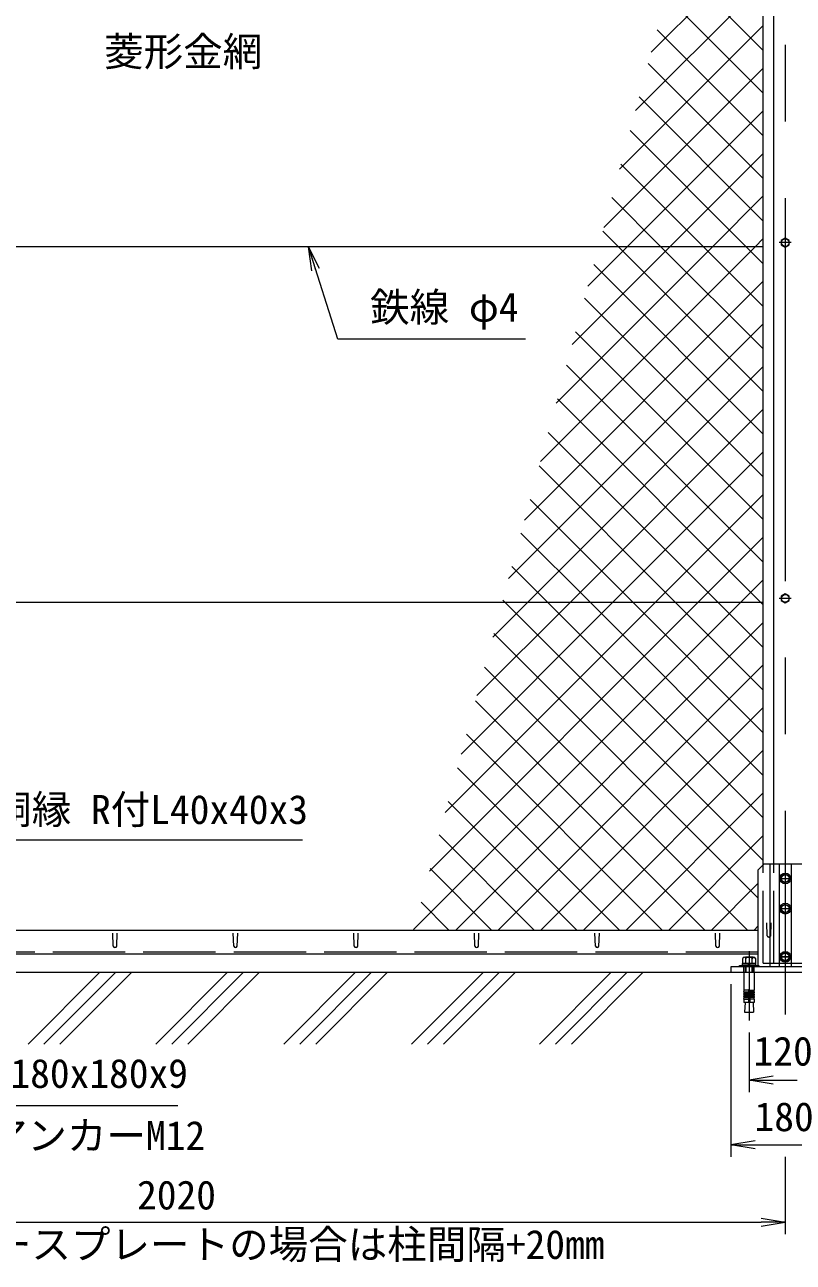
# Model space of a CAD drawing. Units: millimetres, scale not verified. Extents: x -4200 to 4200, y -2970 to 2970.
# Drawn here: x -2497 to -1222, y -295 to 1758 of the extents above; entities that cross this region are included whole.
import ezdxf
from ezdxf.enums import TextEntityAlignment as Align

# ---------------------------------------------------------------- set-up
doc = ezdxf.new("R2010")
doc.units = ezdxf.units.MM
doc.header["$LTSCALE"] = 20
doc.linetypes.add('DASHED', pattern=[7.5, 6, -1.5])
doc.linetypes.add('USER1', pattern=[50.8, 31.75, -6.35, 6.35, -6.35])
for name, color, linetype, lineweight in [('0-1_D-STR1', 1, 'Continuous', 18), ('0-2_D-STR2', 7, 'Continuous', 9), ('0-3_D-BMK', 2, 'USER1', 13), ('0-4_D-STR-DIM', 7, 'Continuous', 9), ('0-5_D-STR3', 3, 'Continuous', 13), ('0-6_D-STR-TXT', 7, 'Continuous', 9), ('0-7_0', 7, 'Continuous', 9), ('0-9_D-BGD', 7, 'Continuous', 9), ('0-A_D-DCR-HCH', 7, 'Continuous', 9)]:
    doc.layers.add(name, color=color, linetype=linetype, lineweight=lineweight)
doc.styles.add('ＭＳ ゴシック', font='')
doc.styles.get('ＭＳ ゴシック').set_extended_font_data('MS Gothic')

# ---------------------------------------------------------------- blocks, each defined once
blk = doc.blocks.new('_Open')
at = {"layer": '0-7_0'}
blk.add_line((-20, 3.33), (0, 0), dxfattribs=at)
blk.add_lwpolyline([(-20, -3.33), (0, 0), (-20, 0)], dxfattribs=at)

msp = doc.modelspace()

# ---------------------------------------------------------------- linework, layer by layer
at = {"layer": '0-1_D-STR1'}
for p, q in [((-1271.47, 364.95), (-1271.47, 2454.29)), ((-1253.97, 366.45), (-1253.97, 2454.29)), ((-3205.97, 256.45), (-1279.97, 256.45)), ((-2349.97, 229.58), (-2350.72, 251.08)), ((-2343.97, 229.58), (-2343.22, 251.08)), ((-2149.97, 229.58), (-2150.72, 251.08)), ((-2143.97, 229.58), (-2143.22, 251.08)), ((-1949.97, 229.58), (-1950.72, 251.08)), ((-1943.97, 229.58), (-1943.22, 251.08)), ((-1749.97, 229.58), (-1750.72, 251.08)), ((-1743.97, 229.58), (-1743.22, 251.08)), ((-1549.97, 229.58), (-1550.72, 251.08)), ((-1543.97, 229.58), (-1543.22, 251.08)), ((-1349.97, 229.58), (-1350.72, 251.08)), ((-1343.97, 229.58), (-1343.22, 251.08)), ((-1279.97, 216.45), (-3205.97, 216.45))]:
    msp.add_line(p, q, dxfattribs=at)
at = {"layer": '0-1_D-STR1', "linetype": 'DASHED'}
for p, q in [((-1271.47, 201.45), (-1271.47, 364.95)), ((-1253.97, 201.45), (-1253.97, 366.45)), ((-1264.97, 246.79), (-1265.72, 268.29)), ((-1258.97, 246.79), (-1258.22, 268.29)), ((-1279.97, 219.45), (-3205.97, 219.45)), ((-1271.47, 201.45), (-1198.47, 201.45))]:
    msp.add_line(p, q, dxfattribs=at)
msp.add_arc((-1261.97, 248.04), 3.25, 202.61986, 337.38014, dxfattribs=at)
at = {"layer": '0-1_D-STR1'}
for centre in [(-2346.97, 230.83), (-2146.97, 230.83), (-1946.97, 230.83), (-1746.97, 230.83), (-1546.97, 230.83), (-1346.97, 230.83)]:
    msp.add_arc(centre, 3.25, 202.61986, 337.38014, dxfattribs=at)
at = {"layer": '0-2_D-STR2'}
for p, q in [((-1457.24, 1712.29), (-1271.47, 1898.06)), ((-1271.47, 1715.02), (-1417.05, 1860.59)), ((-1483.53, 1615.29), (-1271.47, 1827.35)), ((-1271.47, 1644.31), (-1432.13, 1804.96)), ((-1509.82, 1518.29), (-1271.47, 1756.63)), ((-1271.47, 1573.59), (-1447.2, 1749.32)), ((-1536.11, 1421.29), (-1271.47, 1685.92)), ((-1271.47, 1502.88), (-1462.28, 1693.69)), ((-1271.47, 1432.17), (-1477.36, 1638.06)), ((-1496.98, 1389.7), (-1271.47, 1615.21)), ((-1299.72, 1389.7), (-1492.44, 1582.42)), ((-1426.27, 1389.7), (-1271.47, 1544.5)), ((-1370.43, 1389.7), (-1507.51, 1526.79)), ((-1441.14, 1389.7), (-1522.59, 1471.16)), ((-1355.56, 1389.7), (-1271.47, 1473.79)), ((-1511.85, 1389.7), (-1537.67, 1415.53)), ((-1284.85, 1389.7), (-1271.47, 1403.08)), ((-1641.26, 1033.29), (-1284.85, 1389.7)), ((-1614.97, 1130.29), (-1355.56, 1389.7)), ((-1588.69, 1227.29), (-1426.27, 1389.7)), ((-1562.4, 1324.29), (-1496.98, 1389.7)), ((-1271.47, 1149.33), (-1511.85, 1389.7)), ((-1271.47, 1220.04), (-1441.14, 1389.7)), ((-1271.47, 1290.75), (-1370.43, 1389.7)), ((-1271.47, 1361.46), (-1299.72, 1389.7)), ((-1271.47, 1078.62), (-1552.75, 1359.89)), ((-1667.55, 936.29), (-1271.47, 1332.37)), ((-1271.47, 1007.91), (-1567.83, 1304.26)), ((-1693.84, 839.29), (-1271.47, 1261.66)), ((-1271.47, 937.2), (-1582.9, 1248.63)), ((-1662.72, 799.7), (-1271.47, 1190.95)), ((-1271.47, 866.49), (-1597.98, 1192.99)), ((-1275.4, 799.7), (-1613.06, 1137.36)), ((-1592.01, 799.7), (-1271.47, 1120.24)), ((-1346.11, 799.7), (-1628.14, 1081.73)), ((-1521.3, 799.7), (-1271.47, 1049.53)), ((-1416.82, 799.7), (-1643.21, 1026.1)), ((-1487.53, 799.7), (-1658.29, 970.46)), ((-1450.59, 799.7), (-1271.47, 978.82)), ((-1558.24, 799.7), (-1673.37, 914.83)), ((-1379.88, 799.7), (-1271.47, 908.11)), ((-1628.95, 799.7), (-1688.45, 859.2)), ((-1309.17, 799.7), (-1271.47, 837.4)), ((-1699.66, 799.7), (-1703.52, 803.56)), ((-1851.58, 257.29), (-1309.17, 799.7)), ((-1825.29, 354.29), (-1379.88, 799.7)), ((-1799, 451.29), (-1450.59, 799.7)), ((-1772.71, 548.29), (-1521.3, 799.7)), ((-1746.42, 645.29), (-1592.01, 799.7)), ((-1720.13, 742.29), (-1662.72, 799.7)), ((-1271.47, 371.51), (-1699.66, 799.7)), ((-1271.47, 442.22), (-1628.95, 799.7)), ((-1271.47, 512.93), (-1558.24, 799.7)), ((-1271.47, 583.65), (-1487.53, 799.7)), ((-1271.47, 654.36), (-1416.82, 799.7)), ((-1271.47, 725.07), (-1346.11, 799.7)), ((-1271.47, 795.78), (-1275.4, 799.7)), ((-1781.71, 256.45), (-1271.47, 766.68)), ((-1279.97, 309.3), (-1718.6, 747.93)), ((-1297.84, 256.45), (-1733.68, 692.3)), ((-1711, 256.45), (-1271.47, 695.97)), ((-1368.55, 256.45), (-1748.76, 636.67)), ((-1640.28, 256.45), (-1271.47, 625.26)), ((-1439.26, 256.45), (-1763.84, 581.03)), ((-1569.57, 256.45), (-1271.47, 554.55)), ((-1509.97, 256.45), (-1778.91, 525.4)), ((-1498.86, 256.45), (-1271.47, 483.84)), ((-1580.68, 256.45), (-1793.99, 469.77)), ((-1651.39, 256.45), (-1809.07, 414.13)), ((-1428.15, 256.45), (-1271.47, 413.13)), ((-1722.1, 256.45), (-1824.15, 358.5)), ((-1357.44, 256.45), (-1279.97, 333.92)), ((-1792.81, 256.45), (-1839.22, 302.87)), ((-1286.73, 256.45), (-1279.97, 263.21))]:
    msp.add_line(p, q, dxfattribs=at)
at = {"layer": '0-3_D-BMK'}
for p, q in [((-1234.97, 2486.26), (-1234.97, 116.45)), ((-1224.97, 1396.45), (-1244.97, 1396.45)), ((-1224.97, 806.45), (-1244.97, 806.45)), ((-1244.97, 341.95), (-1224.97, 341.95)), ((-1244.97, 291.95), (-1224.97, 291.95)), ((-1294.97, 221.36), (-1294.97, 106.36)), ((-1224.97, 211.95), (-1244.97, 211.95)), ((-1244.97, 211.95), (-1224.97, 211.95))]:
    msp.add_line(p, q, dxfattribs=at)
at = {"layer": '0-4_D-STR-DIM'}
for p, q in [((-1324.97, 166.45), (-1324.97, -119.69)), ((-1294.97, 86.36), (-1294.97, -12.51)), ((-1254.97, 7.49), (-1214.97, 7.49)), ((-1284.97, -99.69), (-1184.97, -99.69)), ((-1234.97, -119.69), (-1234.97, -248.19)), ((-3214.97, -228.19), (-1274.97, -228.19))]:
    msp.add_line(p, q, dxfattribs=at)
msp.add_lwpolyline([(-2242.69, -35.15), (-2934.47, -35.15), (-3184.77, 170.17)], dxfattribs=at)
at = {"layer": '0-5_D-STR3'}
for p, q in [((-1271.47, 1389.7), (-3209.97, 1389.7)), ((-1234.97, 813.96), (-1241.47, 810.21)), ((-1241.47, 810.21), (-1241.47, 802.7)), ((-1241.47, 802.7), (-1234.97, 798.95)), ((-1228.47, 810.21), (-1234.97, 813.96)), ((-1234.97, 798.95), (-1228.47, 802.7)), ((-1228.47, 802.7), (-1228.47, 810.21)), ((-1271.47, 799.7), (-3209.97, 799.7)), ((-1269.97, 366.45), (-1279.97, 356.45)), ((-1279.97, 197.75), (-1279.97, 356.45)), ((-1269.97, 366.45), (-1199.97, 366.45)), ((-1259.97, 195.45), (-1259.97, 366.45)), ((-1244.97, 366.45), (-1244.97, 195.45)), ((-1224.97, 366.45), (-1224.97, 195.45)), ((-1234.97, 219.46), (-1241.47, 215.71)), ((-1241.47, 215.71), (-1241.47, 208.2)), ((-1241.47, 208.2), (-1234.97, 204.45)), ((-1228.47, 215.71), (-1234.97, 219.46)), ((-1234.97, 204.45), (-1228.47, 208.2)), ((-1228.47, 208.2), (-1228.47, 215.71))]:
    msp.add_line(p, q, dxfattribs=at)
at = {"layer": '0-5_D-STR3', "lineweight": 18}
for p, q in [((-1305.37, 200.75), (-1305.37, 209.05)), ((-1302.77, 211.55), (-1287.18, 211.55)), ((-1288.97, 211.55), (-1300.97, 211.55)), ((-1300.17, 200.75), (-1300.17, 209.05)), ((-1289.78, 200.75), (-1289.78, 209.05)), ((-1284.58, 209.05), (-1284.58, 200.75)), ((-1310.97, 195.45), (-1310.97, 197.75)), ((-1310.97, 197.75), (-1278.97, 197.75)), ((-1278.97, 195.45), (-1310.97, 195.45)), ((-1305.72, 200.75), (-1284.22, 200.75)), ((-1305.72, 197.75), (-1305.72, 200.75)), ((-1284.22, 197.75), (-1305.72, 197.75)), ((-1284.58, 200.75), (-1305.37, 200.75)), ((-1303.62, 186.45), (-1303.62, 156.42)), ((-1300.98, 186.45), (-1300.98, 195.45)), ((-1299.9, 186.45), (-1299.9, 195.45)), ((-1296.47, 197.75), (-1295.67, 200.75)), ((-1293.47, 200.75), (-1294.28, 197.75)), ((-1290.06, 186.45), (-1290.06, 195.45)), ((-1288.98, 195.45), (-1288.98, 186.45)), ((-1286.32, 186.45), (-1286.32, 156.42)), ((-1284.22, 200.75), (-1284.22, 197.75)), ((-1278.97, 197.75), (-1278.97, 195.45)), ((-1295.97, 156.42), (-1303.62, 156.42)), ((-1303.62, 153.92), (-1303.19, 156.38)), ((-1303.62, 153.92), (-1295.97, 153.92)), ((-1303.62, 153.92), (-1303.62, 152.42)), ((-1303.62, 152.42), (-1295.97, 152.42)), ((-1303.62, 149.92), (-1303.19, 152.38)), ((-1303.62, 149.92), (-1295.97, 149.92)), ((-1303.62, 149.92), (-1303.62, 148.42)), ((-1303.62, 148.42), (-1295.97, 148.42)), ((-1303.62, 145.92), (-1303.19, 148.38)), ((-1303.62, 145.92), (-1295.97, 145.92)), ((-1303.62, 145.92), (-1303.62, 144.42)), ((-1303.62, 144.42), (-1295.97, 144.42)), ((-1303.62, 141.95), (-1303.19, 144.42)), ((-1295.97, 156.42), (-1295.97, 136.45)), ((-1293.97, 156.42), (-1293.97, 136.45)), ((-1293.97, 156.42), (-1286.32, 156.42)), ((-1286.32, 153.92), (-1293.97, 153.92)), ((-1286.32, 152.42), (-1293.97, 152.42)), ((-1286.32, 149.92), (-1293.97, 149.92)), ((-1286.32, 148.42), (-1293.97, 148.42)), ((-1286.32, 145.92), (-1293.97, 145.92)), ((-1286.32, 144.42), (-1293.97, 144.42)), ((-1286.32, 153.92), (-1286.76, 156.38)), ((-1286.32, 149.92), (-1286.76, 152.38)), ((-1286.32, 145.92), (-1286.76, 148.38)), ((-1286.32, 141.95), (-1286.76, 144.42)), ((-1286.32, 153.92), (-1286.32, 152.42)), ((-1286.32, 149.92), (-1286.32, 148.42)), ((-1286.32, 145.92), (-1286.32, 144.42)), ((-1303.62, 141.95), (-1295.97, 141.95)), ((-1303.62, 141.95), (-1303.62, 136.45)), ((-1286.32, 136.45), (-1303.62, 136.45)), ((-1301.64, 136.45), (-1302.55, 120.35)), ((-1286.32, 141.95), (-1293.97, 141.95)), ((-1288.31, 136.45), (-1287.4, 120.35)), ((-1286.32, 141.95), (-1286.32, 136.45)), ((-1302.55, 120.35), (-1287.4, 120.35))]:
    msp.add_line(p, q, dxfattribs=at)
at = {"layer": '0-5_D-STR3', "linetype": 'DASHED'}
for p, q in [((-1303.47, 186.45), (-1303.47, 195.45)), ((-1286.46, 186.45), (-1286.46, 195.45))]:
    msp.add_line(p, q, dxfattribs=at)
at = {"layer": '0-5_D-STR3'}
for points in [[(-1228.47, 1400.21), (-1234.97, 1403.96), (-1241.47, 1400.21), (-1241.47, 1392.7), (-1234.97, 1388.95), (-1228.47, 1392.7)], [(-1228.47, 338.2), (-1234.97, 334.45), (-1241.47, 338.2), (-1241.47, 345.7), (-1234.97, 349.46), (-1228.47, 345.7)], [(-1228.47, 288.2), (-1234.97, 284.45), (-1241.47, 288.2), (-1241.47, 295.7), (-1234.97, 299.46), (-1228.47, 295.7)], [(-1228.47, 208.2), (-1234.97, 204.45), (-1241.47, 208.2), (-1241.47, 215.71), (-1234.97, 219.46), (-1228.47, 215.71)], [(-1324.97, 186.45), (-1144.97, 186.45), (-1144.97, 195.45), (-1324.97, 195.45)]]:
    msp.add_lwpolyline(points, close=True, dxfattribs=at)
for centre, radius in [((-1234.97, 1396.45), 6.25), ((-1234.97, 806.45), 6.25), ((-1234.97, 341.95), 9), ((-1234.97, 341.95), 6.25), ((-1234.97, 291.95), 9), ((-1234.97, 291.95), 6.25), ((-1234.97, 211.95), 9), ((-1234.97, 211.95), 6.25), ((-1234.97, 211.95), 6.25)]:
    msp.add_circle(centre, radius, dxfattribs=at)
at = {"layer": '0-5_D-STR3', "lineweight": 18}
for centre, radius, start, end in [((-1302.77, 208.95), 2.6, 2.20423, 177.79577), ((-1294.97, 204.9), 6.65, 38.61324, 141.38676), ((-1287.18, 208.95), 2.6, 2.20423, 177.79577), ((-1294.97, 156.42), 1, 0, 180)]:
    msp.add_arc(centre, radius, start, end, dxfattribs=at)
at = {"layer": '0-6_D-STR-TXT'}
for points in [[(-1666.09, 1236.07), (-1977.42, 1236.07), (-2025.51, 1387.8)], [(-2035.85, 405.32), (-2733.73, 405.32), (-2779.09, 258.36)]]:
    msp.add_lwpolyline(points, dxfattribs=at)
at = {"layer": '0-9_D-BGD'}
msp.add_line((-3559.97, 186.45), (-734.97, 186.45), dxfattribs=at)
at = {"layer": '0-A_D-DCR-HCH'}
for p, q in [((-2491.17, 67.39), (-2372.11, 186.45)), ((-2464.66, 67.39), (-2345.59, 186.45)), ((-2438.14, 67.39), (-2319.08, 186.45)), ((-2279.04, 67.39), (-2159.98, 186.45)), ((-2252.52, 67.39), (-2133.46, 186.45)), ((-2226.01, 67.39), (-2106.95, 186.45)), ((-2066.91, 67.39), (-1947.85, 186.45)), ((-2040.39, 67.39), (-1921.33, 186.45)), ((-2013.88, 67.39), (-1894.81, 186.45)), ((-1854.78, 67.39), (-1735.71, 186.45)), ((-1828.26, 67.39), (-1709.2, 186.45)), ((-1801.74, 67.39), (-1682.68, 186.45)), ((-1642.64, 67.39), (-1523.58, 186.45)), ((-1616.13, 67.39), (-1497.07, 186.45)), ((-1589.61, 67.39), (-1470.55, 186.45))]:
    msp.add_line(p, q, dxfattribs=at)

# ---------------------------------------------------------------- block references
at = {"layer": '0-4_D-STR-DIM', "xscale": 2, "yscale": 2, "rotation": 180}
for p in [(-1294.97, 7.49), (-1324.97, -99.69)]:
    msp.add_blockref('_Open', p, dxfattribs=at)
at = {"layer": '0-4_D-STR-DIM', "xscale": 2, "yscale": 2}
msp.add_blockref('_Open', (-1234.97, -228.19), dxfattribs=at)
at = {"layer": '0-6_D-STR-TXT', "xscale": 2, "yscale": 2, "rotation": 107.58773}
msp.add_blockref('_Open', (-2026.11, 1389.7), dxfattribs=at)

# ---------------------------------------------------------------- texts
at = {"layer": '0-4_D-STR-DIM', "style": 'ＭＳ ゴシック'}
for s, p in [('120', (-1287.5, 17.16)), ('180', (-1285.9, -91.55)), ('2020', (-2310.22, -221.44))]:
    msp.add_text(s, height=48.09, dxfattribs=at).set_placement(p, align=Align.BOTTOM_LEFT)
at = {"layer": '0-6_D-STR-TXT', "style": 'ＭＳ ゴシック'}
for s, p in [('菱形金網', (-2364.92, 1674.93)), ('鉄線 φ4', (-1923.7, 1250.94)), ('爪付胴縁 R付L40x40x3', (-2681.79, 417.91)), (' 180x180x9', (-2552.99, -19.75)), ('他穿孔めねじアンカーM12', (-2951.4, -122.76)), ('端柱後付けベースプレートの場合は柱間隔+20mm', (-2944.72, -303.46))]:
    msp.add_text(s, height=48.09, dxfattribs=at).set_placement(p, align=Align.BOTTOM_LEFT)

doc.saveas('drawing.dxf')
